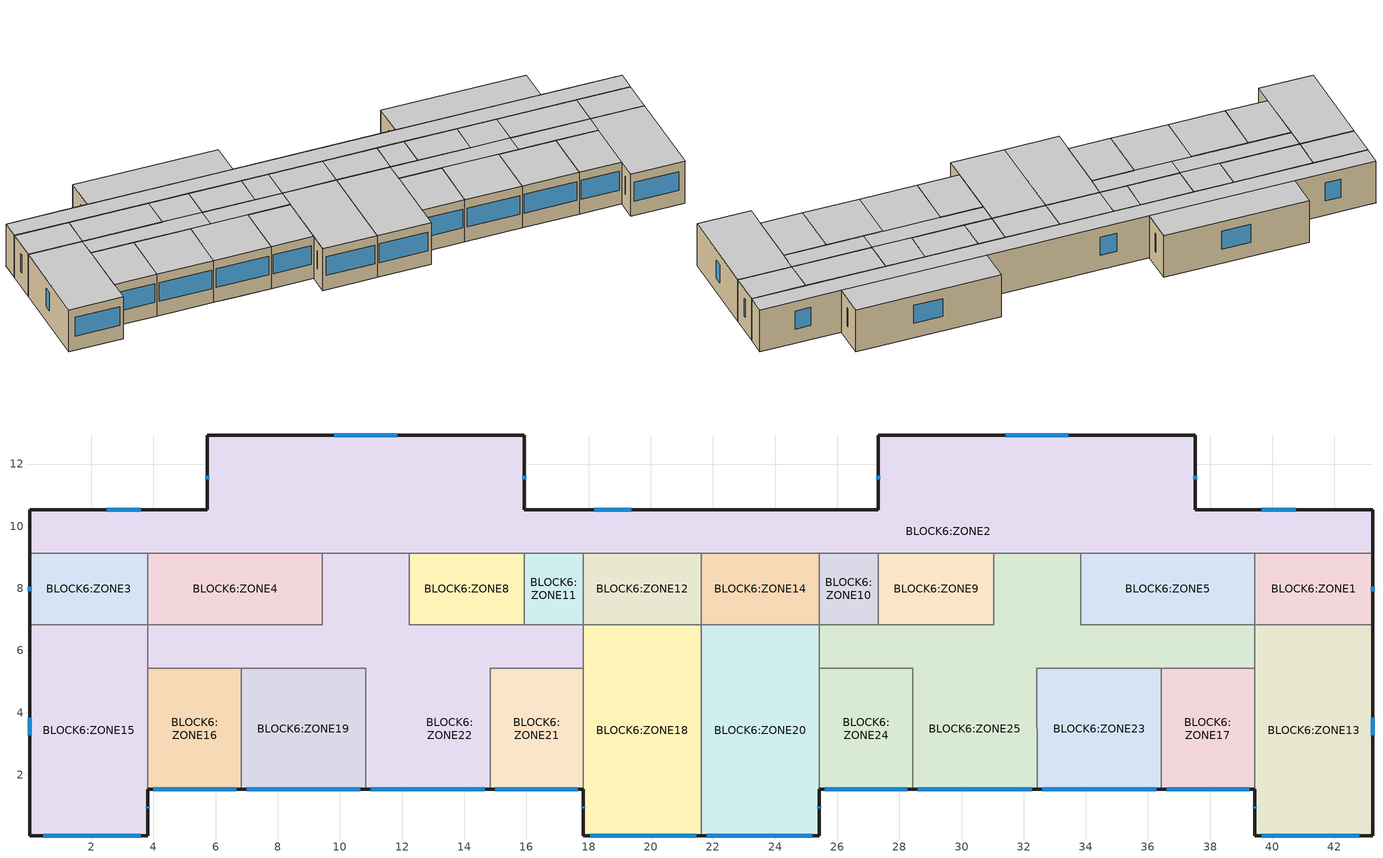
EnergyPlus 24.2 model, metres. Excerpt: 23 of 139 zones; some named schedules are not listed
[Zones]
BLOCK6:ZONE3
 floor to BLOCK5:ZONE3 (XIAN_Wenjiaoyuan_22_InternalFloor_Reversed_Rev): 3.82,6.83 0.03,6.83 0.03,9.14 3.82,9.14 z16.5
 wall outside (XIAN_Wenjiaoyuan_22_Wall): 0.03,9.14 0.03,6.83 z16.5:19.8
 wall to BLOCK6:ZONE4 (Project partition): 3.82,6.83 3.82,9.14 z16.5:19.8
 wall to BLOCK6:ZONE2 (Project partition): 3.82,9.14 0.03,9.14 z16.5:19.8
 wall to BLOCK6:ZONE15 (Project partition): 0.03,6.83 3.82,6.83 z16.5:19.8
 window (XIAN_Wenjiaoyuan_22_ExternalWindows - 1001): 0.03,8.05 0.03,7.92 z17.63:19.05
 ceiling to ROOF1:ZONE1 (Project semi-exposed ceiling): 0.03,6.83 3.82,6.83 3.82,9.14 0.03,9.14 z19.8
BLOCK6:ZONE4
 floor to BLOCK5:ZONE4 (XIAN_Wenjiaoyuan_22_InternalFloor_Reversed_Rev): 9.43,6.83 3.82,6.83 3.82,9.14 9.43,9.14 z16.5
 wall to BLOCK6:ZONE22 (Project partition_Rev): 3.82,6.83 9.43,6.83 9.43,9.14 z16.5:19.8
 wall to BLOCK6:ZONE2 (Project partition): 9.43,9.14 3.82,9.14 z16.5:19.8
 ceiling to ROOF1:ZONE1 (Project semi-exposed ceiling): 3.82,6.83 9.43,6.83 9.43,9.14 3.82,9.14 z19.8
BLOCK6:ZONE22
 floor to BLOCK5:ZONE22 (XIAN_Wenjiaoyuan_22_InternalFloor_Reversed_Rev): 14.83,1.53 12.23,1.53 12.23,5.43 14.83,5.43 z16.5; 17.83,5.43 12.23,5.43 12.23,6.83 17.83,6.83 z16.5; 12.23,6.83 9.43,6.83 9.43,9.14 12.23,9.14 z16.5; 10.83,5.43 3.82,5.43 3.82,6.83 10.82,6.83 z16.5; 12.23,1.53 10.83,1.53 10.82,6.83 12.23,6.83 z16.5
 wall outside (XIAN_Wenjiaoyuan_22_Wall): 10.83,1.53 14.83,1.53 z16.5:19.8
 wall to BLOCK6:ZONE8 (Project partition): 15.93,6.83 12.23,6.83 12.23,9.14 z16.5:19.8
 wall to BLOCK6:ZONE2 (Project partition): 12.23,9.14 9.43,9.14 z16.5:19.8
 wall to BLOCK6:ZONE15 (Project partition): 3.82,6.83 3.82,5.43 z16.5:19.8
 wall to BLOCK6:ZONE16 (Project partition): 3.82,5.43 6.83,5.43 z16.5:19.8
 wall to BLOCK6:ZONE19 (Project partition): 6.83,5.43 10.83,5.43 10.83,1.53 z16.5:19.8
 wall to BLOCK6:ZONE21 (Project partition): 14.83,1.53 14.83,5.43 17.83,5.43 z16.5:19.8
 wall to BLOCK6:ZONE18 (Project partition): 17.83,5.43 17.83,6.83 z16.5:19.8
 wall to BLOCK6:ZONE11 (Project partition): 17.83,6.83 15.93,6.83 z16.5:19.8
 window (XIAN_Wenjiaoyuan_22_ExternalWindows - 1001): 11,1.53 14.66,1.53 z17.63:19.1
 ceiling to ROOF1:ZONE1 (Project semi-exposed ceiling): 10.83,1.53 14.83,1.53 14.83,5.43 10.83,5.43 z19.8; 12.23,5.43 17.83,5.43 17.83,6.83 12.23,6.83 z19.8; 9.43,6.83 12.23,6.83 12.23,9.14 9.43,9.14 z19.8; 3.82,5.43 12.23,5.43 12.23,6.83 3.82,6.83 z19.8
BLOCK6:ZONE8
 floor to BLOCK5:ZONE8 (XIAN_Wenjiaoyuan_22_InternalFloor_Reversed_Rev): 15.93,6.83 12.23,6.83 12.23,9.14 15.93,9.14 z16.5
 wall to BLOCK6:ZONE11 (Project partition): 15.93,6.83 15.93,9.14 z16.5:19.8
 wall to BLOCK6:ZONE2 (Project partition): 15.93,9.14 12.23,9.14 z16.5:19.8
 ceiling to ROOF1:ZONE1 (Project semi-exposed ceiling): 12.23,6.83 15.93,6.83 15.93,9.14 12.23,9.14 z19.8
BLOCK6:ZONE11
 floor to BLOCK5:ZONE11 (XIAN_Wenjiaoyuan_22_InternalFloor_Reversed_Rev): 17.83,6.83 15.93,6.83 15.93,9.14 17.83,9.14 z16.5
 wall to BLOCK6:ZONE12 (Project partition): 17.83,6.83 17.83,9.14 z16.5:19.8
 wall to BLOCK6:ZONE2 (Project partition): 17.83,9.14 15.93,9.14 z16.5:19.8
 ceiling to ROOF1:ZONE1 (Project semi-exposed ceiling): 15.93,6.83 17.83,6.83 17.83,9.14 15.93,9.14 z19.8
BLOCK6:ZONE12
 floor to BLOCK5:ZONE12 (XIAN_Wenjiaoyuan_22_InternalFloor_Reversed_Rev): 21.63,6.83 17.83,6.83 17.83,9.14 21.63,9.14 z16.5
 wall to BLOCK6:ZONE14 (Project partition): 21.63,6.83 21.63,9.14 z16.5:19.8
 wall to BLOCK6:ZONE2 (Project partition): 21.63,9.14 17.83,9.14 z16.5:19.8
 wall to BLOCK6:ZONE18 (Project partition): 17.83,6.83 21.63,6.83 z16.5:19.8
 ceiling to ROOF1:ZONE1 (Project semi-exposed ceiling): 17.83,6.83 21.63,6.83 21.63,9.14 17.83,9.14 z19.8
BLOCK6:ZONE14
 floor to BLOCK5:ZONE14 (XIAN_Wenjiaoyuan_22_InternalFloor_Reversed_Rev): 25.43,6.83 21.63,6.83 21.63,9.14 25.43,9.14 z16.5
 wall to BLOCK6:ZONE10 (Project partition): 25.43,6.83 25.43,9.14 z16.5:19.8
 wall to BLOCK6:ZONE2 (Project partition): 25.43,9.14 21.63,9.14 z16.5:19.8
 wall to BLOCK6:ZONE20 (Project partition): 21.63,6.83 25.43,6.83 z16.5:19.8
 ceiling to ROOF1:ZONE1 (Project semi-exposed ceiling): 21.63,6.83 25.43,6.83 25.43,9.14 21.63,9.14 z19.8
BLOCK6:ZONE10
 floor to BLOCK5:ZONE10 (XIAN_Wenjiaoyuan_22_InternalFloor_Reversed_Rev): 27.33,6.83 25.43,6.83 25.43,9.14 27.33,9.14 z16.5
 wall to BLOCK6:ZONE9 (Project partition): 27.33,6.83 27.33,9.14 z16.5:19.8
 wall to BLOCK6:ZONE2 (Project partition): 27.33,9.14 25.43,9.14 z16.5:19.8
 wall to BLOCK6:ZONE25 (Project partition_Rev): 25.43,6.83 27.33,6.83 z16.5:19.8
 ceiling to ROOF1:ZONE1 (Project semi-exposed ceiling): 25.43,6.83 27.33,6.83 27.33,9.14 25.43,9.14 z19.8
BLOCK6:ZONE9
 floor to BLOCK5:ZONE9 (XIAN_Wenjiaoyuan_22_InternalFloor_Reversed_Rev): 31.03,6.83 27.33,6.83 27.33,9.14 31.03,9.14 z16.5
 wall to BLOCK6:ZONE25 (Project partition_Rev): 27.33,6.83 31.03,6.83 31.03,9.14 z16.5:19.8
 wall to BLOCK6:ZONE2 (Project partition): 31.03,9.14 27.33,9.14 z16.5:19.8
 ceiling to ROOF1:ZONE1 (Project semi-exposed ceiling): 27.33,6.83 31.03,6.83 31.03,9.14 27.33,9.14 z19.8
BLOCK6:ZONE25
 floor to BLOCK5:ZONE25 (XIAN_Wenjiaoyuan_22_InternalFloor_Reversed_Rev): 39.43,5.43 33.83,5.43 33.83,6.83 39.43,6.83 z16.5; 33.83,6.83 31.03,6.83 31.03,9.14 33.83,9.14 z16.5; 28.43,5.43 25.43,5.43 25.43,6.83 28.43,6.83 z16.5; 32.43,1.53 28.43,1.53 28.43,5.43 32.43,5.43 z16.5; 33.83,5.43 28.43,5.43 28.43,6.83 33.83,6.83 z16.5
 wall outside (XIAN_Wenjiaoyuan_22_Wall): 28.43,1.53 32.43,1.53 z16.5:19.8
 wall to BLOCK6:ZONE5 (Project partition): 39.43,6.83 33.83,6.83 33.83,9.14 z16.5:19.8
 wall to BLOCK6:ZONE2 (Project partition): 33.83,9.14 31.03,9.14 z16.5:19.8
 wall to BLOCK6:ZONE20 (Project partition): 25.43,6.83 25.43,5.43 z16.5:19.8
 wall to BLOCK6:ZONE24 (Project partition): 25.43,5.43 28.43,5.43 28.43,1.53 z16.5:19.8
 wall to BLOCK6:ZONE23 (Project partition): 32.43,1.53 32.43,5.43 36.43,5.43 z16.5:19.8
 wall to BLOCK6:ZONE17 (Project partition): 36.43,5.43 39.43,5.43 z16.5:19.8
 wall to BLOCK6:ZONE13 (Project partition): 39.43,5.43 39.43,6.83 z16.5:19.8
 window (XIAN_Wenjiaoyuan_22_ExternalWindows - 1001): 28.6,1.53 32.26,1.53 z17.63:19.1
 ceiling to ROOF1:ZONE1 (Project semi-exposed ceiling): 28.43,1.53 32.43,1.53 32.43,5.43 28.43,5.43 z19.8; 33.83,5.43 39.43,5.43 39.43,6.83 33.83,6.83 z19.8; 31.03,6.83 33.83,6.83 33.83,9.14 31.03,9.14 z19.8; 25.43,5.43 33.83,5.43 33.83,6.83 25.43,6.83 z19.8
BLOCK6:ZONE5
 floor to BLOCK5:ZONE5 (XIAN_Wenjiaoyuan_22_InternalFloor_Reversed_Rev): 39.43,6.83 33.83,6.83 33.83,9.14 39.43,9.14 z16.5
 wall to BLOCK6:ZONE1 (Project partition): 39.43,6.83 39.43,9.14 z16.5:19.8
 wall to BLOCK6:ZONE2 (Project partition): 39.43,9.14 33.83,9.14 z16.5:19.8
 ceiling to ROOF1:ZONE1 (Project semi-exposed ceiling): 33.83,6.83 39.43,6.83 39.43,9.14 33.83,9.14 z19.8
BLOCK6:ZONE1
 floor to BLOCK5:ZONE1 (XIAN_Wenjiaoyuan_22_InternalFloor_Reversed_Rev): 43.23,6.83 39.43,6.83 39.43,9.14 43.23,9.14 z16.5
 wall outside (XIAN_Wenjiaoyuan_22_Wall): 43.23,6.83 43.23,9.14 z16.5:19.8
 wall to BLOCK6:ZONE2 (Project partition): 43.23,9.14 39.43,9.14 z16.5:19.8
 wall to BLOCK6:ZONE13 (Project partition): 39.43,6.83 43.23,6.83 z16.5:19.8
 window (XIAN_Wenjiaoyuan_22_ExternalWindows - 1001): 43.23,7.92 43.23,8.05 z17.63:19.05
 ceiling to ROOF1:ZONE1 (Project semi-exposed ceiling): 39.43,6.83 43.23,6.83 43.23,9.14 39.43,9.14 z19.8
BLOCK6:ZONE15
 floor to BLOCK5:ZONE15 (XIAN_Wenjiaoyuan_22_InternalFloor_Reversed_Rev): 3.82,0.03 0.03,0.03 0.03,6.83 3.82,6.83 z16.5
 wall outside (XIAN_Wenjiaoyuan_22_Wall): 0.03,6.83 0.03,0.03 3.82,0.03 3.82,1.53 z16.5:19.8
 wall to BLOCK6:ZONE16 (Project partition): 3.82,1.53 3.82,5.43 z16.5:19.8
 window (XIAN_Wenjiaoyuan_22_ExternalWindows - 1001): 0.03,3.84 0.03,3.28 / 3.82,0.93 3.82,0.97 z17.63:19.05; 0.46,0.03 3.6,0.03 z17.63:19.11
 ceiling to ROOF1:ZONE1 (Project semi-exposed ceiling): 0.03,0.03 3.82,0.03 3.82,6.83 0.03,6.83 z19.8
BLOCK6:ZONE18
 floor to BLOCK5:ZONE18 (XIAN_Wenjiaoyuan_22_InternalFloor_Reversed_Rev): 21.63,0.03 17.83,0.03 17.83,6.83 21.63,6.83 z16.5
 wall outside (XIAN_Wenjiaoyuan_22_Wall): 17.83,1.53 17.83,0.03 21.63,0.03 z16.5:19.8
 wall to BLOCK6:ZONE20 (Project partition): 21.63,0.03 21.63,6.83 z16.5:19.8
 wall to BLOCK6:ZONE21 (Project partition): 17.83,5.43 17.83,1.53 z16.5:19.8
 window (XIAN_Wenjiaoyuan_22_ExternalWindows - 1001): 17.83,0.97 17.83,0.93 z17.63:19.05; 18.06,0.03 21.46,0.03 z17.63:19.1
 ceiling to ROOF1:ZONE1 (Project semi-exposed ceiling): 17.83,0.03 21.63,0.03 21.63,6.83 17.83,6.83 z19.8
BLOCK6:ZONE20
 floor to BLOCK5:ZONE20 (XIAN_Wenjiaoyuan_22_InternalFloor_Reversed_Rev): 25.43,0.03 21.63,0.03 21.63,6.83 25.43,6.83 z16.5
 wall outside (XIAN_Wenjiaoyuan_22_Wall): 21.63,0.03 25.43,0.03 25.43,1.53 z16.5:19.8
 wall to BLOCK6:ZONE24 (Project partition): 25.43,1.53 25.43,5.43 z16.5:19.8
 window (XIAN_Wenjiaoyuan_22_ExternalWindows - 1001): 21.8,0.03 25.2,0.03 z17.63:19.1; 25.43,0.93 25.43,0.97 z17.63:19.05
 ceiling to ROOF1:ZONE1 (Project semi-exposed ceiling): 21.63,0.03 25.43,0.03 25.43,6.83 21.63,6.83 z19.8
BLOCK6:ZONE13
 floor to BLOCK5:ZONE13 (XIAN_Wenjiaoyuan_22_InternalFloor_Reversed_Rev): 43.23,0.03 39.43,0.03 39.43,6.83 43.23,6.83 z16.5
 wall outside (XIAN_Wenjiaoyuan_22_Wall): 39.43,1.53 39.43,0.03 43.23,0.03 43.23,6.83 z16.5:19.8
 wall to BLOCK6:ZONE17 (Project partition): 39.43,5.43 39.43,1.53 z16.5:19.8
 window (XIAN_Wenjiaoyuan_22_ExternalWindows - 1001): 43.23,3.28 43.23,3.84 / 39.43,0.97 39.43,0.93 z17.63:19.05; 39.66,0.03 42.8,0.03 z17.63:19.11
 ceiling to ROOF1:ZONE1 (Project semi-exposed ceiling): 39.43,0.03 43.23,0.03 43.23,6.83 39.43,6.83 z19.8
BLOCK6:ZONE16
 floor to BLOCK5:ZONE16 (XIAN_Wenjiaoyuan_22_InternalFloor_Reversed_Rev): 6.83,1.53 3.82,1.53 3.82,5.43 6.83,5.43 z16.5
 wall outside (XIAN_Wenjiaoyuan_22_Wall): 3.82,1.53 6.83,1.53 z16.5:19.8
 wall to BLOCK6:ZONE19 (Project partition): 6.83,1.53 6.83,5.43 z16.5:19.8
 window (XIAN_Wenjiaoyuan_22_ExternalWindows - 1001): 3.99,1.53 6.66,1.53 z17.63:19.12
 ceiling to ROOF1:ZONE1 (Project semi-exposed ceiling): 3.82,1.53 6.83,1.53 6.83,5.43 3.82,5.43 z19.8
BLOCK6:ZONE19
 floor to BLOCK5:ZONE19 (XIAN_Wenjiaoyuan_22_InternalFloor_Reversed_Rev): 10.83,1.53 6.83,1.53 6.83,5.43 10.83,5.43 z16.5
 wall outside (XIAN_Wenjiaoyuan_22_Wall): 6.83,1.53 10.83,1.53 z16.5:19.8
 window (XIAN_Wenjiaoyuan_22_ExternalWindows - 1001): 7,1.53 10.66,1.53 z17.63:19.1
 ceiling to ROOF1:ZONE1 (Project semi-exposed ceiling): 6.83,1.53 10.83,1.53 10.83,5.43 6.83,5.43 z19.8
BLOCK6:ZONE21
 floor to BLOCK5:ZONE21 (XIAN_Wenjiaoyuan_22_InternalFloor_Reversed_Rev): 17.83,1.53 14.83,1.53 14.83,5.43 17.83,5.43 z16.5
 wall outside (XIAN_Wenjiaoyuan_22_Wall): 14.83,1.53 17.83,1.53 z16.5:19.8
 window (XIAN_Wenjiaoyuan_22_ExternalWindows - 1001): 15,1.53 17.66,1.53 z17.63:19.12
 ceiling to ROOF1:ZONE1 (Project semi-exposed ceiling): 14.83,1.53 17.83,1.53 17.83,5.43 14.83,5.43 z19.8
BLOCK6:ZONE24
 floor to BLOCK5:ZONE24 (XIAN_Wenjiaoyuan_22_InternalFloor_Reversed_Rev): 28.43,1.53 25.43,1.53 25.43,5.43 28.43,5.43 z16.5
 wall outside (XIAN_Wenjiaoyuan_22_Wall): 25.43,1.53 28.43,1.53 z16.5:19.8
 window (XIAN_Wenjiaoyuan_22_ExternalWindows - 1001): 25.6,1.53 28.26,1.53 z17.63:19.12
 ceiling to ROOF1:ZONE1 (Project semi-exposed ceiling): 25.43,1.53 28.43,1.53 28.43,5.43 25.43,5.43 z19.8
BLOCK6:ZONE23
 floor to BLOCK5:ZONE23 (XIAN_Wenjiaoyuan_22_InternalFloor_Reversed_Rev): 36.43,1.53 32.43,1.53 32.43,5.43 36.43,5.43 z16.5
 wall outside (XIAN_Wenjiaoyuan_22_Wall): 32.43,1.53 36.43,1.53 z16.5:19.8
 wall to BLOCK6:ZONE17 (Project partition): 36.43,1.53 36.43,5.43 z16.5:19.8
 window (XIAN_Wenjiaoyuan_22_ExternalWindows - 1001): 32.6,1.53 36.26,1.53 z17.63:19.1
 ceiling to ROOF1:ZONE1 (Project semi-exposed ceiling): 32.43,1.53 36.43,1.53 36.43,5.43 32.43,5.43 z19.8
BLOCK6:ZONE17
 floor to BLOCK5:ZONE17 (XIAN_Wenjiaoyuan_22_InternalFloor_Reversed_Rev): 39.43,1.53 36.43,1.53 36.43,5.43 39.43,5.43 z16.5
 wall outside (XIAN_Wenjiaoyuan_22_Wall): 36.43,1.53 39.43,1.53 z16.5:19.8
 window (XIAN_Wenjiaoyuan_22_ExternalWindows - 1001): 36.6,1.53 39.26,1.53 z17.63:19.12
 ceiling to ROOF1:ZONE1 (Project semi-exposed ceiling): 36.43,1.53 39.43,1.53 39.43,5.43 36.43,5.43 z19.8
BLOCK6:ZONE2
 floor to BLOCK5:ZONE2 (XIAN_Wenjiaoyuan_22_InternalFloor_Reversed_Rev): 37.53,10.54 27.33,10.54 27.33,12.94 37.53,12.94 z16.5; 43.23,9.14 15.93,9.14 15.93,10.54 43.23,10.54 z16.5; 15.93,10.54 5.73,10.54 5.73,12.94 15.93,12.94 z16.5; 15.93,9.14 0.03,9.14 0.03,10.54 15.93,10.54 z16.5
 wall outside (XIAN_Wenjiaoyuan_22_Wall): 43.23,9.14 43.23,10.54 37.53,10.54 37.53,12.94 27.33,12.94 27.33,10.54 15.93,10.54 15.93,12.94 5.73,12.94 5.73,10.54 0.03,10.54 0.03,9.14 z16.5:19.8
 window (XIAN_Wenjiaoyuan_22_ExternalWindows - 1001): 40.76,10.54 39.66,10.54 / 37.53,11.5 37.53,11.63 / 33.44,12.94 31.42,12.94 / 27.33,11.63 27.33,11.5 / 15.93,11.5 15.93,11.63 / 11.84,12.94 9.81,12.94 / 5.73,11.63 5.73,11.5 / 3.6,10.54 2.49,10.54 z17.63:19.05
 window x2 (XIAN_Wenjiaoyuan_22_ExternalWindows - 1001): 19.37,10.54 18.19,10.54 z17.63:19.05
 ceiling to ROOF1:ZONE1 (Project semi-exposed ceiling): 5.73,10.54 15.93,10.54 15.93,12.94 5.73,12.94 z19.8; 27.33,10.54 37.53,10.54 37.53,12.94 27.33,12.94 z19.8; 0.03,9.14 43.23,9.14 43.23,10.54 0.03,10.54 z19.8
[Site:Location]
XIAN_Wenjiaoyuan_22 (01-01:31-12)  (01-01:31-12): Latitude {deg}=34.3; Longitude {deg}=108.93; Time Zone {hr}=8; Elevation {m}=479
[Site:GroundTemperature:BuildingSurface]
18, 18, 18, 18, 18, 18, 18, 18, 18, 18, 18, 18
[Site:GroundTemperature:Deep]
14, 14, 14, 14, 14, 14, 14, 14, 14, 14, 14, 14
[Site:GroundTemperature:Shallow]
14, 14, 14, 14, 14, 14, 14, 14, 14, 14, 14, 14
[Site:GroundTemperature:FCfactorMethod]
2.95, 1.86, 3.8, 6.83, 14.77, 20.89, 25.02, 26.28, 24.14, 19.38, 13.03, 7.13
[Site:GroundReflectance]
0.2, 0.2, 0.2, 0.2, 0.2, 0.2, 0.2, 0.2, 0.2, 0.2, 0.2, 0.2
[Site:GroundReflectance:SnowModifier]
2, 2
[SizingPeriod:DesignDay] Day of Month=15; Day Type=SummerDesignDay; Humidity Condition Type=WetBulb; Barometric Pressure {Pa}=95701.4; Wind Speed {m/s}=0; Wind Direction {deg}=0; Rain Indicator=No; Snow Indicator=No; Daylight Saving Time Indicator=No; Solar Model Indicator=ASHRAEClearSky; Sky Clearness=0.98
Name | Month | Maximum Dry-Bulb Temperature {C} | Daily Dry-Bulb Temperature Range {deltaC} | Wetbulb or DewPoint at Maximum Dry-Bulb {C}
Summer Design Day in XIAN_Wenjiaoyuan_22 (01-01:31-12) Jun | 6 | 38.1 | 15 | 20.8
Summer Design Day in XIAN_Wenjiaoyuan_22 (01-01:31-12) Jul | 7 | 37.8 | 12.1 | 24
Summer Design Day in XIAN_Wenjiaoyuan_22 (01-01:31-12) Aug | 8 | 36 | 10.7 | 25.3
Summer Design Day in XIAN_Wenjiaoyuan_22 (01-01:31-12) Sep | 9 | 34.2 | 12.2 | 23.4
[Site:Precipitation]
Precipitation Model Type=ScheduleAndDesignLevel; Design Level for Total Annual Precipitation {m/yr}=0.75; Precipitation Rates Schedule=Site Precipitation Schedule; Average Total Annual Precipitation {m/yr}=0.75
[Building]
Building 1: North Axis {deg}=0; Terrain=Suburbs; Loads Convergence Tolerance Value {W}=.04; Temperature Convergence Tolerance Value {deltaC}=.4; Solar Distribution=FullExterior; Maximum Number of Warmup Days=25; Minimum Number of Warmup Days=6
[Material:NoMass] Roughness=Rough; Thermal Absorptance=0.9; Solar Absorptance=0.7; Visible Absorptance=0.7
Name | Thermal Resistance {m2-K/W}
5_RVAL_2; 6_RVAL_2 | .15
9_RVAL_4 | .18
[Construction]
XIAN_Wenjiaoyuan_22_InternalFloor_Reversed_Rev: XIAN_Wenjiaoyuan_22_InternalFloor_1_.02, XIAN_Wenjiaoyuan_22_InternalFloor_1_.03, XIAN_Wenjiaoyuan_22_InternalFloor_2_.12, XIAN_Wenjiaoyuan_22_InternalFloor_3_.1, XIAN_Wenjiaoyuan_22_InternalFloor_1_.02
Project partition: Gypsum Plasterboard_.025, 5_RVAL_2, Gypsum Plasterboard_.025
Project partition_Rev: Gypsum Plasterboard_.025, 6_RVAL_2, Gypsum Plasterboard_.025
XIAN_Wenjiaoyuan_22_Wall: XIAN_Wenjiaoyuan_22_Wall_1_.1, XIAN_Wenjiaoyuan_22_Wall_2_.02, XIAN_Wenjiaoyuan_22_Wall_3_.2, XIAN_Wenjiaoyuan_22_Wall_4_.015
Project semi-exposed ceiling: Plywood (Heavyweight)_.01, MW Glass Wool (rolls)_.1319, Cast Concrete (Lightweight)_.1, 9_RVAL_4, Plasterboard_.013
XIAN_Wenjiaoyuan_22_ExternalWindows - 1001: Simple XIAN_Wenjiaoyuan_22_ExternalWindows - 1001
[Material] Roughness=Rough
Name | Thickness {m} | Conductivity {W/m-K} | Density {kg/m3} | Specific Heat {J/kg-K} | Thermal Absorptance | Solar Absorptance | Visible Absorptance
XIAN_Wenjiaoyuan_22_InternalFloor_1_.02 | .02 | 1.28 | 2100 | 840 | .9 | .6 | .6
XIAN_Wenjiaoyuan_22_InternalFloor_3_.1 | .1 | .041 | 500 | 840 | .9 | .6 | .6
XIAN_Wenjiaoyuan_22_InternalFloor_2_.12 | .12 | 1.74 | 500 | 840 | .9 | .6 | .6
XIAN_Wenjiaoyuan_22_InternalFloor_1_.03 | .03 | 1.28 | 2100 | 840 | .9 | .6 | .6
Gypsum Plasterboard_.025 | .025 | 0.25 | 900 | 1000 | 0.9 | 0.5 | 0.5
XIAN_Wenjiaoyuan_22_Wall_1_.1 | .1 | .041 | 1700 | 800 | .9 | .7 | .7
XIAN_Wenjiaoyuan_22_Wall_2_.02 | .02 | 1.28 | 35 | 1400 | .9 | .6 | .6
XIAN_Wenjiaoyuan_22_Wall_3_.2 | .2 | 1.74 | 1400 | 1000 | .9 | .6 | .6
XIAN_Wenjiaoyuan_22_Wall_4_.015 | .015 | 1.28 | 1000 | 1000 | .9 | .5 | .5
Plywood (Heavyweight)_.01 | .01 | 0.15 | 700 | 1420 | 0.9 | 0.78 | 0.78
MW Glass Wool (rolls)_.1319 | .1319 | 0.04 | 12 | 840 | 0.9 | 0.6 | 0.6
Cast Concrete (Lightweight)_.1 | .1 | 0.38 | 1200 | 1000 | 0.9 | 0.6 | 0.6
Plasterboard_.013 | .013 | 0.25 | 2800 | 896 | 0.9 | 0.5 | 0.5
[WindowMaterial:SimpleGlazingSystem]
Simple XIAN_Wenjiaoyuan_22_ExternalWindows - 1001: U-Factor {W/m2-K}=1.76; Solar Heat Gain Coefficient=.33; Visible Transmittance=.8
[Zone] Type=1; Multiplier=1; Zone Inside Convection Algorithm=TARP; Part of Total Floor Area=Yes
Name | Volume {m3} | Floor Area {m2}
BLOCK6:ZONE3 | 21.9668 | 7.2979
BLOCK6:ZONE4 | 35.3248 | 11.7358
BLOCK6:ZONE22 | 112.6766 | 37.4341
BLOCK6:ZONE8 | 23.0076 | 7.6437
BLOCK6:ZONE11 | 11.3642 | 3.7755
BLOCK6:ZONE12 | 23.6386 | 7.8533
BLOCK6:ZONE14 | 23.6692 | 7.8635
BLOCK6:ZONE10 | 11.3336 | 3.7653
BLOCK6:ZONE9 | 23.0384 | 7.6539
BLOCK6:ZONE25 | 112.6033 | 37.4097
BLOCK6:ZONE5 | 35.2967 | 11.7265
BLOCK6:ZONE1 | 21.96 | 7.2957
BLOCK6:ZONE15 | 64.0793 | 21.2888
BLOCK6:ZONE18 | 69.0619 | 22.9441
BLOCK6:ZONE20 | 69.1091 | 22.9598
BLOCK6:ZONE13 | 64.0591 | 21.2821
BLOCK6:ZONE16 | 29.9622 | 9.9542
BLOCK6:ZONE19 | 40.4119 | 13.4259
BLOCK6:ZONE21 | 29.919 | 9.9399
BLOCK6:ZONE24 | 29.9377 | 9.9461
BLOCK6:ZONE23 | 40.442 | 13.4359
BLOCK6:ZONE17 | 29.9297 | 9.9434
BLOCK6:ZONE2 | 264.3602 | 87.8273
[PEOPLE] Number of People Calculation Method=People/Area; Fraction Radiant=.3; Sensible Heat Fraction=AutoCalculate; Carbon Dioxide Generation Rate {m3/s-W}=3.82e-08; Enable ASHRAE 55 Comfort Warnings=No; Mean Radiant Temperature Calculation Type=EnclosureAveraged; Work Efficiency Schedule=Work efficiency; Clothing Insulation Calculation Method=ClothingInsulationSchedule; Air Velocity Schedule=Default Air Velocity for Comfort Calculations
Name | Zone or ZoneList or Space or SpaceList | Number of People Schedule | People per Floor Area {person/m2} | Activity Level Schedule | Clothing Insulation Schedule
People BLOCK6:ZONE3 | BLOCK6:ZONE3 | Dwell_DomBath_Occ | 0.0187368 | Activity Schedule 7134 | Clothing Schedule 7134
People BLOCK6:ZONE4 | BLOCK6:ZONE4 | Dwell_DomKitchen_Occ | 0.0237037 | Activity Schedule 7141 | Clothing Schedule 7141
People BLOCK6:ZONE22 | BLOCK6:ZONE22 | Dwell_DomLounge_Occ | 0.0187563 | Activity Schedule 7148 | Clothing Schedule 7148
People BLOCK6:ZONE8 | BLOCK6:ZONE8 | Dwell_DomBed_Occ | 0.0229388 | Activity Schedule 7165 | Clothing Schedule 7165
People BLOCK6:ZONE11 | BLOCK6:ZONE11 | Dwell_DomToilet_Occ | 0.0243172 | Activity Schedule 7172 | Clothing Schedule 7172
People BLOCK6:ZONE12 | BLOCK6:ZONE12 | Dwell_DomBath_Occ | 0.0187368 | Activity Schedule 7179 | Clothing Schedule 7179
People BLOCK6:ZONE14 | BLOCK6:ZONE14 | Dwell_DomBath_Occ | 0.0187368 | Activity Schedule 7186 | Clothing Schedule 7186
People BLOCK6:ZONE10 | BLOCK6:ZONE10 | Dwell_DomToilet_Occ | 0.0243172 | Activity Schedule 7193 | Clothing Schedule 7193
People BLOCK6:ZONE9 | BLOCK6:ZONE9 | Dwell_DomBed_Occ | 0.0229388 | Activity Schedule 7200 | Clothing Schedule 7200
People BLOCK6:ZONE25 | BLOCK6:ZONE25 | Dwell_DomLounge_Occ | 0.0187563 | Activity Schedule 7207 | Clothing Schedule 7207
People BLOCK6:ZONE5 | BLOCK6:ZONE5 | Dwell_DomKitchen_Occ | 0.0237037 | Activity Schedule 7224 | Clothing Schedule 7224
People BLOCK6:ZONE1 | BLOCK6:ZONE1 | Dwell_DomBath_Occ | 0.0187368 | Activity Schedule 7231 | Clothing Schedule 7231
People BLOCK6:ZONE15 | BLOCK6:ZONE15 | Dwell_DomBed_Occ | 0.0229388 | Activity Schedule 7238 | Clothing Schedule 7238
People BLOCK6:ZONE18 | BLOCK6:ZONE18 | Dwell_DomBed_Occ | 0.0229388 | Activity Schedule 7247 | Clothing Schedule 7247
People BLOCK6:ZONE20 | BLOCK6:ZONE20 | Dwell_DomBed_Occ | 0.0229388 | Activity Schedule 7256 | Clothing Schedule 7256
People BLOCK6:ZONE13 | BLOCK6:ZONE13 | Dwell_DomBed_Occ | 0.0229388 | Activity Schedule 7265 | Clothing Schedule 7265
People BLOCK6:ZONE16 | BLOCK6:ZONE16 | Dwell_DomBed_Occ | 0.0229388 | Activity Schedule 7274 | Clothing Schedule 7274
People BLOCK6:ZONE19 | BLOCK6:ZONE19 | Dwell_DomDining_Occ | .0169163 | Activity Schedule 7281 | Clothing Schedule 7281
People BLOCK6:ZONE21 | BLOCK6:ZONE21 | Dwell_DomBed_Occ | 0.0229388 | Activity Schedule 7288 | Clothing Schedule 7288
People BLOCK6:ZONE24 | BLOCK6:ZONE24 | Dwell_DomBed_Occ | 0.0229388 | Activity Schedule 7295 | Clothing Schedule 7295
People BLOCK6:ZONE23 | BLOCK6:ZONE23 | Dwell_DomDining_Occ | .0169163 | Activity Schedule 7302 | Clothing Schedule 7302
People BLOCK6:ZONE17 | BLOCK6:ZONE17 | Dwell_DomBed_Occ | 0.0229388 | Activity Schedule 7309 | Clothing Schedule 7309
[Lights] Design Level Calculation Method=Watts/Area; Return Air Fraction=0; Fraction Radiant=.42; Fraction Visible=.18; Fraction Replaceable=1
Name | Zone or ZoneList or Space or SpaceList | Schedule | Watts per Floor Area {W/m2}
BLOCK6:ZONE3 General lighting | BLOCK6:ZONE3 | Dwell_DomBath_Light | 7.5
BLOCK6:ZONE4 General lighting | BLOCK6:ZONE4 | Dwell_DomKitchen_Light | 7.5
BLOCK6:ZONE22 General lighting | BLOCK6:ZONE22 | Dwell_DomLounge_Light | 2.5
BLOCK6:ZONE8 General lighting | BLOCK6:ZONE8 | Dwell_DomBed_Light | 5
BLOCK6:ZONE11 General lighting | BLOCK6:ZONE11 | Dwell_DomToilet_Light | 5
BLOCK6:ZONE12 General lighting | BLOCK6:ZONE12 | Dwell_DomBath_Light | 7.5
BLOCK6:ZONE14 General lighting | BLOCK6:ZONE14 | Dwell_DomBath_Light | 7.5
BLOCK6:ZONE10 General lighting | BLOCK6:ZONE10 | Dwell_DomToilet_Light | 5
BLOCK6:ZONE9 General lighting | BLOCK6:ZONE9 | Dwell_DomBed_Light | 5
BLOCK6:ZONE25 General lighting | BLOCK6:ZONE25 | Dwell_DomLounge_Light | 2.5
BLOCK6:ZONE5 General lighting | BLOCK6:ZONE5 | Dwell_DomKitchen_Light | 7.5
BLOCK6:ZONE1 General lighting | BLOCK6:ZONE1 | Dwell_DomBath_Light | 7.5
BLOCK6:ZONE15 General lighting | BLOCK6:ZONE15 | Dwell_DomBed_Light | 5
BLOCK6:ZONE18 General lighting | BLOCK6:ZONE18 | Dwell_DomBed_Light | 5
BLOCK6:ZONE20 General lighting | BLOCK6:ZONE20 | Dwell_DomBed_Light | 5
BLOCK6:ZONE13 General lighting | BLOCK6:ZONE13 | Dwell_DomBed_Light | 5
BLOCK6:ZONE16 General lighting | BLOCK6:ZONE16 | Dwell_DomBed_Light | 5
BLOCK6:ZONE19 General lighting | BLOCK6:ZONE19 | Dwell_DomDining_Light | 2.5
BLOCK6:ZONE21 General lighting | BLOCK6:ZONE21 | Dwell_DomBed_Light | 5
BLOCK6:ZONE24 General lighting | BLOCK6:ZONE24 | Dwell_DomBed_Light | 5
BLOCK6:ZONE23 General lighting | BLOCK6:ZONE23 | Dwell_DomDining_Light | 2.5
BLOCK6:ZONE17 General lighting | BLOCK6:ZONE17 | Dwell_DomBed_Light | 5
BLOCK6:ZONE2 General lighting | BLOCK6:ZONE2 | 8:00 - 18:00 Mon - Sat | 7.5
[OtherEquipment] Fuel Type=Electricity; Design Level Calculation Method=Watts/Area; Fraction Latent=0; Fraction Radiant=.2; Fraction Lost=0; Carbon Dioxide Generation Rate {m3/s-W}=0
Name | Zone or ZoneList or Space or SpaceList | Schedule | Power per Floor Area {W/m2}
BLOCK6:ZONE3 Equipment gain | BLOCK6:ZONE3 | Dwell_DomBath_Equip | 1.67
BLOCK6:ZONE4 Equipment gain | BLOCK6:ZONE4 | Dwell_DomKitchen_Equip | 30.28
BLOCK6:ZONE22 Equipment gain | BLOCK6:ZONE22 | Dwell_DomLounge_Equip | 3.9
BLOCK6:ZONE8 Equipment gain | BLOCK6:ZONE8 | Dwell_DomBed_Equip | 3.58
BLOCK6:ZONE11 Equipment gain | BLOCK6:ZONE11 | Dwell_DomToilet_Equip | 1.61
BLOCK6:ZONE12 Equipment gain | BLOCK6:ZONE12 | Dwell_DomBath_Equip | 1.67
BLOCK6:ZONE14 Equipment gain | BLOCK6:ZONE14 | Dwell_DomBath_Equip | 1.67
BLOCK6:ZONE10 Equipment gain | BLOCK6:ZONE10 | Dwell_DomToilet_Equip | 1.61
BLOCK6:ZONE9 Equipment gain | BLOCK6:ZONE9 | Dwell_DomBed_Equip | 3.58
BLOCK6:ZONE25 Equipment gain | BLOCK6:ZONE25 | Dwell_DomLounge_Equip | 3.9
BLOCK6:ZONE5 Equipment gain | BLOCK6:ZONE5 | Dwell_DomKitchen_Equip | 30.28
BLOCK6:ZONE1 Equipment gain | BLOCK6:ZONE1 | Dwell_DomBath_Equip | 1.67
BLOCK6:ZONE15 Equipment gain | BLOCK6:ZONE15 | Dwell_DomBed_Equip | 3.58
BLOCK6:ZONE18 Equipment gain | BLOCK6:ZONE18 | Dwell_DomBed_Equip | 3.58
BLOCK6:ZONE20 Equipment gain | BLOCK6:ZONE20 | Dwell_DomBed_Equip | 3.58
BLOCK6:ZONE13 Equipment gain | BLOCK6:ZONE13 | Dwell_DomBed_Equip | 3.58
BLOCK6:ZONE16 Equipment gain | BLOCK6:ZONE16 | Dwell_DomBed_Equip | 3.58
BLOCK6:ZONE19 Equipment gain | BLOCK6:ZONE19 | Dwell_DomDining_Equip | 3.06
BLOCK6:ZONE21 Equipment gain | BLOCK6:ZONE21 | Dwell_DomBed_Equip | 3.58
BLOCK6:ZONE24 Equipment gain | BLOCK6:ZONE24 | Dwell_DomBed_Equip | 3.58
BLOCK6:ZONE23 Equipment gain | BLOCK6:ZONE23 | Dwell_DomDining_Equip | 3.06
BLOCK6:ZONE17 Equipment gain | BLOCK6:ZONE17 | Dwell_DomBed_Equip | 3.58
[ZoneInfiltration:DesignFlowRate] Schedule=On 24/7; Design Flow Rate Calculation Method=Flow/zone; Constant Term Coefficient=1; Temperature Term Coefficient=0; Velocity Term Coefficient=0; Velocity Squared Term Coefficient=0
Name | Zone or ZoneList or Space or SpaceList | Design Flow Rate {m3/s}
BLOCK6:ZONE3 Infiltration | BLOCK6:ZONE3 | .004271
BLOCK6:ZONE4 Infiltration | BLOCK6:ZONE4 | .006869
BLOCK6:ZONE22 Infiltration | BLOCK6:ZONE22 | .021909
BLOCK6:ZONE8 Infiltration | BLOCK6:ZONE8 | .004474
BLOCK6:ZONE11 Infiltration | BLOCK6:ZONE11 | .00221
BLOCK6:ZONE12 Infiltration | BLOCK6:ZONE12 | .004596
BLOCK6:ZONE14 Infiltration | BLOCK6:ZONE14 | .004602
BLOCK6:ZONE10 Infiltration | BLOCK6:ZONE10 | .002204
BLOCK6:ZONE9 Infiltration | BLOCK6:ZONE9 | .00448
BLOCK6:ZONE25 Infiltration | BLOCK6:ZONE25 | .021895
BLOCK6:ZONE5 Infiltration | BLOCK6:ZONE5 | .006863
BLOCK6:ZONE1 Infiltration | BLOCK6:ZONE1 | .00427
BLOCK6:ZONE15 Infiltration | BLOCK6:ZONE15 | .01246
BLOCK6:ZONE18 Infiltration | BLOCK6:ZONE18 | .013429
BLOCK6:ZONE20 Infiltration | BLOCK6:ZONE20 | .013438
BLOCK6:ZONE13 Infiltration | BLOCK6:ZONE13 | .012456
BLOCK6:ZONE16 Infiltration | BLOCK6:ZONE16 | .005826
BLOCK6:ZONE19 Infiltration | BLOCK6:ZONE19 | .007858
BLOCK6:ZONE21 Infiltration | BLOCK6:ZONE21 | .005818
BLOCK6:ZONE24 Infiltration | BLOCK6:ZONE24 | .005821
BLOCK6:ZONE23 Infiltration | BLOCK6:ZONE23 | .007864
BLOCK6:ZONE17 Infiltration | BLOCK6:ZONE17 | .00582
BLOCK6:ZONE2 Infiltration | BLOCK6:ZONE2 | .051403
[Sizing:Zone] Zone Cooling Design Supply Air Temperature Input Method=SupplyAirTemperature; Zone Cooling Design Supply Air Temperature {C}=12; Zone Cooling Design Supply Air Temperature Difference {deltaC}=0; Zone Heating Design Supply Air Temperature Input Method=SupplyAirTemperature; Zone Heating Design Supply Air Temperature {C}=35; Zone Heating Design Supply Air Temperature Difference {deltaC}=0; Zone Cooling Design Supply Air Humidity Ratio {kgWater/kgDryAir}=0.0077; Zone Heating Design Supply Air Humidity Ratio {kgWater/kgDryAir}=0.0156; Zone Heating Sizing Factor=1.25; Zone Cooling Sizing Factor=1.15; Cooling Design Air Flow Method=DesignDay; Cooling Minimum Air Flow Fraction=0; Heating Design Air Flow Method=DesignDay; Zone Load Sizing Method=Sensible Load Only No Latent Load; Zone Latent Cooling Design Supply Air Humidity Ratio Input Method=HumidityRatioDifference; Zone Cooling Design Supply Air Humidity Ratio Difference {kgWater/kgDryAir}=0.005; Zone Latent Heating Design Supply Air Humidity Ratio Input Method=HumidityRatioDifference; Zone Humidification Design Supply Air Humidity Ratio Difference {kgWater/kgDryAir}=0.005
Name | Design Specification Outdoor Air Object | Design Specification Zone Air Distribution Object
BLOCK6:ZONE3 | BLOCK6:ZONE3 | BLOCK6:ZONE3
BLOCK6:ZONE4 | BLOCK6:ZONE4 | BLOCK6:ZONE4
BLOCK6:ZONE22 | BLOCK6:ZONE22 | BLOCK6:ZONE22
BLOCK6:ZONE8 | BLOCK6:ZONE8 | BLOCK6:ZONE8
BLOCK6:ZONE11 | BLOCK6:ZONE11 | BLOCK6:ZONE11
BLOCK6:ZONE12 | BLOCK6:ZONE12 | BLOCK6:ZONE12
BLOCK6:ZONE14 | BLOCK6:ZONE14 | BLOCK6:ZONE14
BLOCK6:ZONE10 | BLOCK6:ZONE10 | BLOCK6:ZONE10
BLOCK6:ZONE9 | BLOCK6:ZONE9 | BLOCK6:ZONE9
BLOCK6:ZONE25 | BLOCK6:ZONE25 | BLOCK6:ZONE25
BLOCK6:ZONE5 | BLOCK6:ZONE5 | BLOCK6:ZONE5
BLOCK6:ZONE1 | BLOCK6:ZONE1 | BLOCK6:ZONE1
BLOCK6:ZONE15 | BLOCK6:ZONE15 | BLOCK6:ZONE15
BLOCK6:ZONE18 | BLOCK6:ZONE18 | BLOCK6:ZONE18
BLOCK6:ZONE20 | BLOCK6:ZONE20 | BLOCK6:ZONE20
BLOCK6:ZONE13 | BLOCK6:ZONE13 | BLOCK6:ZONE13
BLOCK6:ZONE16 | BLOCK6:ZONE16 | BLOCK6:ZONE16
BLOCK6:ZONE19 | BLOCK6:ZONE19 | BLOCK6:ZONE19
BLOCK6:ZONE21 | BLOCK6:ZONE21 | BLOCK6:ZONE21
BLOCK6:ZONE24 | BLOCK6:ZONE24 | BLOCK6:ZONE24
BLOCK6:ZONE23 | BLOCK6:ZONE23 | BLOCK6:ZONE23
BLOCK6:ZONE17 | BLOCK6:ZONE17 | BLOCK6:ZONE17
BLOCK6:ZONE2 | BLOCK6:ZONE2 | BLOCK6:ZONE2
[DesignSpecification:ZoneAirDistribution] Zone Air Distribution Effectiveness in Cooling Mode=1; Zone Air Distribution Effectiveness in Heating Mode=1
BLOCK6:ZONE3; BLOCK6:ZONE4; BLOCK6:ZONE22; BLOCK6:ZONE8; BLOCK6:ZONE11; BLOCK6:ZONE12; BLOCK6:ZONE14; BLOCK6:ZONE10; BLOCK6:ZONE9; BLOCK6:ZONE25; BLOCK6:ZONE5; BLOCK6:ZONE1; BLOCK6:ZONE15; BLOCK6:ZONE18; BLOCK6:ZONE20; BLOCK6:ZONE13; BLOCK6:ZONE16; BLOCK6:ZONE19; BLOCK6:ZONE21; BLOCK6:ZONE24; BLOCK6:ZONE23; BLOCK6:ZONE17; BLOCK6:ZONE2
[DesignSpecification:OutdoorAir] Outdoor Air Method=Sum; Outdoor Air Flow per Zone {m3/s}=0; Outdoor Air Flow Air Changes per Hour {1/hr}=0
Name | Outdoor Air Flow per Person {m3/s-person} | Outdoor Air Flow per Zone Floor Area {m3/s-m2} | Outdoor Air Schedule
BLOCK6:ZONE3; BLOCK6:ZONE12; BLOCK6:ZONE14; BLOCK6:ZONE1 | .012 | 0 | Dwell_DomBath_Occ
BLOCK6:ZONE4; BLOCK6:ZONE5 | .012 | 0 | Dwell_DomKitchen_Occ
BLOCK6:ZONE22; BLOCK6:ZONE25 | .01 | 0 | Dwell_DomLounge_Occ
BLOCK6:ZONE8; BLOCK6:ZONE9; BLOCK6:ZONE15; BLOCK6:ZONE18; BLOCK6:ZONE20; BLOCK6:ZONE13; BLOCK6:ZONE16; BLOCK6:ZONE21; BLOCK6:ZONE24; BLOCK6:ZONE17 | .01 | 0 | Dwell_DomBed_Occ
BLOCK6:ZONE11; BLOCK6:ZONE10 | .012 | 0 | Dwell_DomToilet_Occ
BLOCK6:ZONE19; BLOCK6:ZONE23 | .01 | 0 | Dwell_DomDining_Occ
BLOCK6:ZONE2 | .004 | .001 | Off 24/7
[ZoneControl:Thermostat] Control Type Schedule=Zone Control Type Sched
Name | Zone or ZoneList | Control 1
BLOCK6:ZONE3 Thermostat | BLOCK6:ZONE3 | Dual Setpoint - Zone BLOCK6:ZONE3
BLOCK6:ZONE4 Thermostat | BLOCK6:ZONE4 | Dual Setpoint - Zone BLOCK6:ZONE4
BLOCK6:ZONE22 Thermostat | BLOCK6:ZONE22 | Dual Setpoint - Zone BLOCK6:ZONE22
BLOCK6:ZONE8 Thermostat | BLOCK6:ZONE8 | Dual Setpoint - Zone BLOCK6:ZONE8
BLOCK6:ZONE11 Thermostat | BLOCK6:ZONE11 | Dual Setpoint - Zone BLOCK6:ZONE11
BLOCK6:ZONE12 Thermostat | BLOCK6:ZONE12 | Dual Setpoint - Zone BLOCK6:ZONE12
BLOCK6:ZONE14 Thermostat | BLOCK6:ZONE14 | Dual Setpoint - Zone BLOCK6:ZONE14
BLOCK6:ZONE10 Thermostat | BLOCK6:ZONE10 | Dual Setpoint - Zone BLOCK6:ZONE10
BLOCK6:ZONE9 Thermostat | BLOCK6:ZONE9 | Dual Setpoint - Zone BLOCK6:ZONE9
BLOCK6:ZONE25 Thermostat | BLOCK6:ZONE25 | Dual Setpoint - Zone BLOCK6:ZONE25
BLOCK6:ZONE5 Thermostat | BLOCK6:ZONE5 | Dual Setpoint - Zone BLOCK6:ZONE5
BLOCK6:ZONE1 Thermostat | BLOCK6:ZONE1 | Dual Setpoint - Zone BLOCK6:ZONE1
BLOCK6:ZONE15 Thermostat | BLOCK6:ZONE15 | Dual Setpoint - Zone BLOCK6:ZONE15
BLOCK6:ZONE18 Thermostat | BLOCK6:ZONE18 | Dual Setpoint - Zone BLOCK6:ZONE18
BLOCK6:ZONE20 Thermostat | BLOCK6:ZONE20 | Dual Setpoint - Zone BLOCK6:ZONE20
BLOCK6:ZONE13 Thermostat | BLOCK6:ZONE13 | Dual Setpoint - Zone BLOCK6:ZONE13
BLOCK6:ZONE16 Thermostat | BLOCK6:ZONE16 | Dual Setpoint - Zone BLOCK6:ZONE16
BLOCK6:ZONE19 Thermostat | BLOCK6:ZONE19 | Dual Setpoint - Zone BLOCK6:ZONE19
BLOCK6:ZONE21 Thermostat | BLOCK6:ZONE21 | Dual Setpoint - Zone BLOCK6:ZONE21
BLOCK6:ZONE24 Thermostat | BLOCK6:ZONE24 | Dual Setpoint - Zone BLOCK6:ZONE24
BLOCK6:ZONE23 Thermostat | BLOCK6:ZONE23 | Dual Setpoint - Zone BLOCK6:ZONE23
BLOCK6:ZONE17 Thermostat | BLOCK6:ZONE17 | Dual Setpoint - Zone BLOCK6:ZONE17
BLOCK6:ZONE2 Thermostat | BLOCK6:ZONE2 | Dual Setpoint - Zone BLOCK6:ZONE2
[ThermostatSetpoint:DualSetpoint]
Name | Heating Setpoint Temperature Schedule | Cooling Setpoint Temperature Schedule
Dual Setpoint - Zone BLOCK6:ZONE3 | BLOCK6:ZONE3 Heating Setpoint Schedule | BLOCK6:ZONE3 Cooling SP Sch
Dual Setpoint - Zone BLOCK6:ZONE4 | BLOCK6:ZONE4 Heating Setpoint Schedule | BLOCK6:ZONE4 Cooling SP Sch
Dual Setpoint - Zone BLOCK6:ZONE22 | BLOCK6:ZONE22 Heating Setpoint Schedule | BLOCK6:ZONE22 Cooling SP Sch
Dual Setpoint - Zone BLOCK6:ZONE8 | BLOCK6:ZONE8 Heating Setpoint Schedule | BLOCK6:ZONE8 Cooling SP Sch
Dual Setpoint - Zone BLOCK6:ZONE11 | BLOCK6:ZONE11 Heating Setpoint Schedule | BLOCK6:ZONE11 Cooling SP Sch
Dual Setpoint - Zone BLOCK6:ZONE12 | BLOCK6:ZONE12 Heating Setpoint Schedule | BLOCK6:ZONE12 Cooling SP Sch
Dual Setpoint - Zone BLOCK6:ZONE14 | BLOCK6:ZONE14 Heating Setpoint Schedule | BLOCK6:ZONE14 Cooling SP Sch
Dual Setpoint - Zone BLOCK6:ZONE10 | BLOCK6:ZONE10 Heating Setpoint Schedule | BLOCK6:ZONE10 Cooling SP Sch
Dual Setpoint - Zone BLOCK6:ZONE9 | BLOCK6:ZONE9 Heating Setpoint Schedule | BLOCK6:ZONE9 Cooling SP Sch
Dual Setpoint - Zone BLOCK6:ZONE25 | BLOCK6:ZONE25 Heating Setpoint Schedule | BLOCK6:ZONE25 Cooling SP Sch
Dual Setpoint - Zone BLOCK6:ZONE5 | BLOCK6:ZONE5 Heating Setpoint Schedule | BLOCK6:ZONE5 Cooling SP Sch
Dual Setpoint - Zone BLOCK6:ZONE1 | BLOCK6:ZONE1 Heating Setpoint Schedule | BLOCK6:ZONE1 Cooling SP Sch
Dual Setpoint - Zone BLOCK6:ZONE15 | BLOCK6:ZONE15 Heating Setpoint Schedule | BLOCK6:ZONE15 Cooling SP Sch
Dual Setpoint - Zone BLOCK6:ZONE18 | BLOCK6:ZONE18 Heating Setpoint Schedule | BLOCK6:ZONE18 Cooling SP Sch
Dual Setpoint - Zone BLOCK6:ZONE20 | BLOCK6:ZONE20 Heating Setpoint Schedule | BLOCK6:ZONE20 Cooling SP Sch
Dual Setpoint - Zone BLOCK6:ZONE13 | BLOCK6:ZONE13 Heating Setpoint Schedule | BLOCK6:ZONE13 Cooling SP Sch
Dual Setpoint - Zone BLOCK6:ZONE16 | BLOCK6:ZONE16 Heating Setpoint Schedule | BLOCK6:ZONE16 Cooling SP Sch
Dual Setpoint - Zone BLOCK6:ZONE19 | BLOCK6:ZONE19 Heating Setpoint Schedule | BLOCK6:ZONE19 Cooling SP Sch
Dual Setpoint - Zone BLOCK6:ZONE21 | BLOCK6:ZONE21 Heating Setpoint Schedule | BLOCK6:ZONE21 Cooling SP Sch
Dual Setpoint - Zone BLOCK6:ZONE24 | BLOCK6:ZONE24 Heating Setpoint Schedule | BLOCK6:ZONE24 Cooling SP Sch
Dual Setpoint - Zone BLOCK6:ZONE23 | BLOCK6:ZONE23 Heating Setpoint Schedule | BLOCK6:ZONE23 Cooling SP Sch
Dual Setpoint - Zone BLOCK6:ZONE17 | BLOCK6:ZONE17 Heating Setpoint Schedule | BLOCK6:ZONE17 Cooling SP Sch
Dual Setpoint - Zone BLOCK6:ZONE2 | BLOCK6:ZONE2 Heating Setpoint Schedule | BLOCK6:ZONE2 Cooling SP Sch
[Zone equipment]
BLOCK6:ZONE3: BLOCK6:ZONE3 Ideal Loads Air
BLOCK6:ZONE4: BLOCK6:ZONE4 Ideal Loads Air
BLOCK6:ZONE22: BLOCK6:ZONE22 Ideal Loads Air
BLOCK6:ZONE8: BLOCK6:ZONE8 Ideal Loads Air
BLOCK6:ZONE11: BLOCK6:ZONE11 Ideal Loads Air
BLOCK6:ZONE12: BLOCK6:ZONE12 Ideal Loads Air
BLOCK6:ZONE14: BLOCK6:ZONE14 Ideal Loads Air
BLOCK6:ZONE10: BLOCK6:ZONE10 Ideal Loads Air
BLOCK6:ZONE9: BLOCK6:ZONE9 Ideal Loads Air
BLOCK6:ZONE25: BLOCK6:ZONE25 Ideal Loads Air
BLOCK6:ZONE5: BLOCK6:ZONE5 Ideal Loads Air
BLOCK6:ZONE1: BLOCK6:ZONE1 Ideal Loads Air
BLOCK6:ZONE15: BLOCK6:ZONE15 Ideal Loads Air
BLOCK6:ZONE18: BLOCK6:ZONE18 Ideal Loads Air
BLOCK6:ZONE20: BLOCK6:ZONE20 Ideal Loads Air
BLOCK6:ZONE13: BLOCK6:ZONE13 Ideal Loads Air
BLOCK6:ZONE16: BLOCK6:ZONE16 Ideal Loads Air
BLOCK6:ZONE19: BLOCK6:ZONE19 Ideal Loads Air
BLOCK6:ZONE21: BLOCK6:ZONE21 Ideal Loads Air
BLOCK6:ZONE24: BLOCK6:ZONE24 Ideal Loads Air
BLOCK6:ZONE23: BLOCK6:ZONE23 Ideal Loads Air
BLOCK6:ZONE17: BLOCK6:ZONE17 Ideal Loads Air
BLOCK6:ZONE2: BLOCK6:ZONE2 Ideal Loads Air
[ZoneHVAC:IdealLoadsAirSystem] Maximum Heating Supply Air Temperature {C}=35; Minimum Cooling Supply Air Temperature {C}=12; Maximum Heating Supply Air Humidity Ratio {kgWater/kgDryAir}=0.0156; Minimum Cooling Supply Air Humidity Ratio {kgWater/kgDryAir}=0.0077; Heating Limit=LimitCapacity; Maximum Heating Air Flow Rate {m3/s}=Autosize; Maximum Sensible Heating Capacity {W}=Autosize; Cooling Limit=LimitFlowRateAndCapacity; Maximum Cooling Air Flow Rate {m3/s}=Autosize; Maximum Total Cooling Capacity {W}=Autosize; Dehumidification Control Type=None; Humidification Control Type=None; Outdoor Air Economizer Type=NoEconomizer; Heat Recovery Type=None
Name | Heating Availability Schedule | Cooling Availability Schedule | Design Specification Outdoor Air Object
BLOCK6:ZONE3 Ideal Loads Air | BLOCK6:ZONE3 Heating Availability Sch | BLOCK6:ZONE3 Cooling Availability Sch | BLOCK6:ZONE3
BLOCK6:ZONE4 Ideal Loads Air | BLOCK6:ZONE4 Heating Availability Sch | BLOCK6:ZONE4 Cooling Availability Sch | BLOCK6:ZONE4
BLOCK6:ZONE22 Ideal Loads Air | BLOCK6:ZONE22 Heating Availability Sch | BLOCK6:ZONE22 Cooling Availability Sch | BLOCK6:ZONE22
BLOCK6:ZONE8 Ideal Loads Air | BLOCK6:ZONE8 Heating Availability Sch | BLOCK6:ZONE8 Cooling Availability Sch | BLOCK6:ZONE8
BLOCK6:ZONE11 Ideal Loads Air | BLOCK6:ZONE11 Heating Availability Sch | BLOCK6:ZONE11 Cooling Availability Sch | BLOCK6:ZONE11
BLOCK6:ZONE12 Ideal Loads Air | BLOCK6:ZONE12 Heating Availability Sch | BLOCK6:ZONE12 Cooling Availability Sch | BLOCK6:ZONE12
BLOCK6:ZONE14 Ideal Loads Air | BLOCK6:ZONE14 Heating Availability Sch | BLOCK6:ZONE14 Cooling Availability Sch | BLOCK6:ZONE14
BLOCK6:ZONE10 Ideal Loads Air | BLOCK6:ZONE10 Heating Availability Sch | BLOCK6:ZONE10 Cooling Availability Sch | BLOCK6:ZONE10
BLOCK6:ZONE9 Ideal Loads Air | BLOCK6:ZONE9 Heating Availability Sch | BLOCK6:ZONE9 Cooling Availability Sch | BLOCK6:ZONE9
BLOCK6:ZONE25 Ideal Loads Air | BLOCK6:ZONE25 Heating Availability Sch | BLOCK6:ZONE25 Cooling Availability Sch | BLOCK6:ZONE25
BLOCK6:ZONE5 Ideal Loads Air | BLOCK6:ZONE5 Heating Availability Sch | BLOCK6:ZONE5 Cooling Availability Sch | BLOCK6:ZONE5
BLOCK6:ZONE1 Ideal Loads Air | BLOCK6:ZONE1 Heating Availability Sch | BLOCK6:ZONE1 Cooling Availability Sch | BLOCK6:ZONE1
BLOCK6:ZONE15 Ideal Loads Air | BLOCK6:ZONE15 Heating Availability Sch | BLOCK6:ZONE15 Cooling Availability Sch | BLOCK6:ZONE15
BLOCK6:ZONE18 Ideal Loads Air | BLOCK6:ZONE18 Heating Availability Sch | BLOCK6:ZONE18 Cooling Availability Sch | BLOCK6:ZONE18
BLOCK6:ZONE20 Ideal Loads Air | BLOCK6:ZONE20 Heating Availability Sch | BLOCK6:ZONE20 Cooling Availability Sch | BLOCK6:ZONE20
BLOCK6:ZONE13 Ideal Loads Air | BLOCK6:ZONE13 Heating Availability Sch | BLOCK6:ZONE13 Cooling Availability Sch | BLOCK6:ZONE13
BLOCK6:ZONE16 Ideal Loads Air | BLOCK6:ZONE16 Heating Availability Sch | BLOCK6:ZONE16 Cooling Availability Sch | BLOCK6:ZONE16
BLOCK6:ZONE19 Ideal Loads Air | BLOCK6:ZONE19 Heating Availability Sch | BLOCK6:ZONE19 Cooling Availability Sch | BLOCK6:ZONE19
BLOCK6:ZONE21 Ideal Loads Air | BLOCK6:ZONE21 Heating Availability Sch | BLOCK6:ZONE21 Cooling Availability Sch | BLOCK6:ZONE21
BLOCK6:ZONE24 Ideal Loads Air | BLOCK6:ZONE24 Heating Availability Sch | BLOCK6:ZONE24 Cooling Availability Sch | BLOCK6:ZONE24
BLOCK6:ZONE23 Ideal Loads Air | BLOCK6:ZONE23 Heating Availability Sch | BLOCK6:ZONE23 Cooling Availability Sch | BLOCK6:ZONE23
BLOCK6:ZONE17 Ideal Loads Air | BLOCK6:ZONE17 Heating Availability Sch | BLOCK6:ZONE17 Cooling Availability Sch | BLOCK6:ZONE17
BLOCK6:ZONE2 Ideal Loads Air | BLOCK6:ZONE2 Heating Availability Sch | BLOCK6:ZONE2 Cooling Availability Sch | BLOCK6:ZONE2
[Schedule:Compact]
On 24/7: Through: 12/31, For: AllDays, Until: 24:00, 1
Off 24/7: Through: 12/31, For: AllDays, Until: 24:00, 0
Dwell_DomToilet_Equip: Through: 31 Dec, For: Weekdays SummerDesignDay, Until: 07:00, 0.06196, Until: 08:00, 0.53098, Until: 09:00, 1, Until: 10:00, 0.53098, Until: 17:00, 0.06196, Until: 18:00, 0.29647, Until: 19:00, 0.53098, Until: 20:00, 0.76549, Until: 22:00, 1, Until: 23:00, 0.76549, Until: 24:00, 0.29647, For: Weekends, Until: 07:00, 0.06196, Until: 08:00, 0.53098, Until: 09:00, 1, Until: 10:00, 0.53098, Until: 17:00, 0.06196, Until: 18:00, 0.29647, Until: 19:00, 0.53098, Until: 20:00, 0.76549, Until: 22:00, 1, Until: 23:00, 0.76549, Until: 24:00, 0.29647, For: Holidays, Until: 07:00, 0.06196, Until: 08:00, 0.53098, Until: 09:00, 1, Until: 10:00, 0.53098, Until: 17:00, 0.06196, Until: 18:00, 0.29647, Until: 19:00, 0.53098, Until: 20:00, 0.76549, Until: 22:00, 1, Until: 23:00, 0.76549, Until: 24:00, 0.29647, For: WinterDesignDay AllOtherDays, Until: 24:00, 0
Dwell_DomDining_Equip: Through: 31 Dec, For: Weekdays SummerDesignDay, Until: 06:00, 0.08157, Until: 07:00, 0.31118, Until: 09:00, 1, Until: 10:00, 0.31118, Until: 18:00, 0.08157, Until: 19:00, 0.54079, Until: 21:00, 1, Until: 22:00, 0.3571, Until: 24:00, 0.08157, For: Weekends, Until: 06:00, 0.08157, Until: 07:00, 0.31118, Until: 09:00, 1, Until: 10:00, 0.31118, Until: 18:00, 0.08157, Until: 19:00, 0.54079, Until: 21:00, 1, Until: 22:00, 0.3571, Until: 24:00, 0.08157, For: Holidays, Until: 06:00, 0.08157, Until: 07:00, 0.31118, Until: 09:00, 1, Until: 10:00, 0.31118, Until: 18:00, 0.08157, Until: 19:00, 0.54079, Until: 21:00, 1, Until: 22:00, 0.3571, Until: 24:00, 0.08157, For: WinterDesignDay AllOtherDays, Until: 24:00, 0
Activity Schedule 7134; Activity Schedule 7179; Activity Schedule 7186; Activity Schedule 7231: Through: 12/31, For: AllDays, Until: 24:00, 108
Clothing Schedule 7134; Clothing Schedule 7141; Clothing Schedule 7148; Clothing Schedule 7165; Clothing Schedule 7172; Clothing Schedule 7179; Clothing Schedule 7186; Clothing Schedule 7193; Clothing Schedule 7200; Clothing Schedule 7207; Clothing Schedule 7224; Clothing Schedule 7231; Clothing Schedule 7238; Clothing Schedule 7247; Clothing Schedule 7256; Clothing Schedule 7265; Clothing Schedule 7274; Clothing Schedule 7281; Clothing Schedule 7288; Clothing Schedule 7295; Clothing Schedule 7302; Clothing Schedule 7309: Through: 4/1, For: AllDays, Until: 24:00, 1, Through: 9/30, For: AllDays, Until: 24:00, .5, Through: 12/31, For: AllDays, Until: 24:00, 1
Activity Schedule 7141; Activity Schedule 7224: Through: 12/31, For: AllDays, Until: 24:00, 144
Activity Schedule 7148; Activity Schedule 7207; Activity Schedule 7281; Activity Schedule 7302: Through: 12/31, For: AllDays, Until: 24:00, 99
Activity Schedule 7165; Activity Schedule 7200; Activity Schedule 7238; Activity Schedule 7247; Activity Schedule 7256; Activity Schedule 7265; Activity Schedule 7274; Activity Schedule 7288; Activity Schedule 7295; Activity Schedule 7309: Through: 12/31, For: AllDays, Until: 24:00, 81
Activity Schedule 7172; Activity Schedule 7193: Through: 12/31, For: AllDays, Until: 24:00, 126
[Schedule:Year]
Zone Control Type Sched: Winter Control Type Week Sch, 1, 1, 3, 31, Summer Control Type Week Sch, 4, 1, 9, 30, Winter Control Type Week Sch, 10, 1, 12, 31
